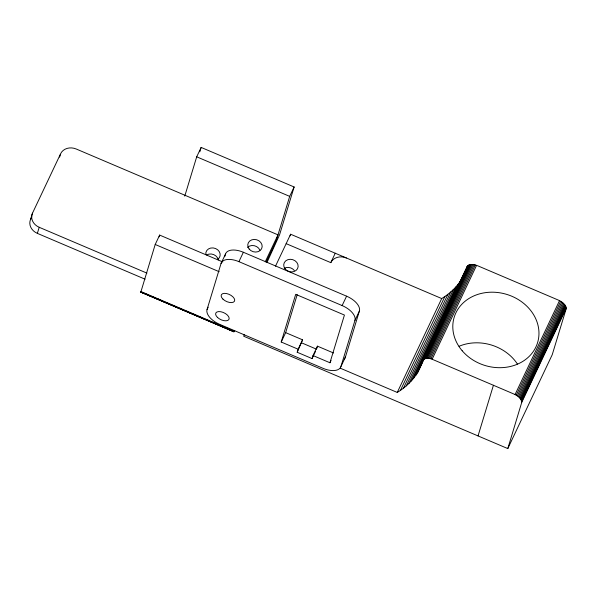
<?xml version="1.0" encoding="UTF-8"?>
<svg xmlns="http://www.w3.org/2000/svg" width="596" height="596" viewBox="0 0 596 596"><rect width="100%" height="100%" fill="white"/><g stroke="black" fill="none" stroke-linecap="round" stroke-linejoin="round"><path stroke-width="0.89" d="M234.735 330.497L233.908 331.793L140.812 292.129L155.206 244.479L159.654 235.085L222.785 261.949M233.908 331.793L233.908 331.093L140.924 291.533M340.249 368.186L397.271 392.444C404.408 388.07 410.838 382.416 415.628 375.51L467.257 266.3C469.849 263.238 474.595 264.587 477.806 265.823L558.318 300.079C561.819 301.732 566.595 304.623 566.081 309.093L552.239 354.687L507.792 448.579L243.712 336.226L244.204 334.609M466.228 269.556L467.257 266.3M507.792 448.579L521.761 402.293L566.2 308.4M145.074 279.196L37.362 233.371A12.151 10.363 16.9 0 1 30.649 219.231L32.497 213.152L60.65 153.664A12.151 10.363 16.9 0 1 76.258 149.022L277.997 234.854L265.25 261.786M59.6 157.135L60.39 154.535M37.362 233.371L39.209 227.292A12.151 10.363 16.9 0 1 32.497 213.152M159.125 236.835L159.654 235.085M184.76 196.121L196.702 156.815L201.15 147.421L294.133 186.98L279.561 234.817L267.075 262.262M199.809 151.809L201.15 147.421M207.043 309.548L221.041 263.477L225.489 254.082A16.71 8.664 25.3 0 1 243.369 252.257L346.581 296.175A16.71 8.664 25.3 0 1 359.388 311.052L345.389 357.123L340.942 366.518A16.71 8.664 25.3 0 1 323.062 368.343L219.85 324.433A16.71 8.664 25.3 0 1 207.043 309.548L208.153 307.201M224.677 256.742L225.489 254.082M294.133 186.98L289.686 196.375L276.149 240.926L266.196 261.972M290.125 235.845L290.617 234.228L441.71 298.551C449.324 293.873 456.186 287.764 460.991 280.187M315.426 351.543L312.088 358.591L297.21 352.258L298.134 349.219L281.215 342.022L295.705 294.327L344.428 315.06L329.938 362.755L313.012 355.551L317.459 346.157L333.536 352.996M281.215 342.022L285.655 332.628L297.195 294.655M297.21 352.258L302.582 339.832L285.655 332.628M312.088 358.591L313.012 355.551M317.459 346.157L316.536 349.196L301.658 342.864M340.942 366.518L354.94 320.447L359.388 311.052M478.037 435.922L493.421 385.269L432.145 359.246C420.113 353.57 421.603 369.751 415.628 375.51M30.649 219.231L31.841 216.713M221.041 263.477A16.71 8.664 25.3 0 1 238.921 261.651L243.369 252.257M275.494 266.189L290.617 234.228M286.162 243.652L330.795 262.642L335.25 253.218M298.134 349.219L302.582 339.832M354.94 320.447A16.71 8.664 25.3 0 0 342.134 305.569L346.581 296.175M329.938 362.755L331.048 360.401M397.271 392.444L441.71 298.551M400.452 390.38L444.899 296.488M403.455 388.197L447.901 294.305M406.271 385.888L450.718 291.995M408.901 383.466L453.347 289.574M411.337 380.926L455.784 287.034M413.579 378.274L458.026 284.381M423.249 359.649L467.689 265.756M417.468 372.649L423.026 360.908M423.83 359.187L468.27 265.295M419.115 369.676L422.937 361.578M424.546 358.822L468.985 264.929M425.388 358.561L469.827 264.661M426.341 358.405L470.78 264.505M427.392 358.352L471.831 264.46M428.517 358.42L472.956 264.52M429.694 358.591L474.133 264.691M430.908 358.866L475.347 264.967M432.145 359.246L476.584 265.347M521.761 402.293C521.552 398.59 518.043 396.161 515.078 394.53L559.517 300.637M516.233 395.17L560.672 301.271M517.321 395.871L561.76 301.971M518.319 396.631L562.758 302.731M519.22 397.428L563.66 303.528M520.003 398.247L564.442 304.355M520.651 399.089L565.09 305.197M521.157 399.931L565.604 306.031M521.515 400.75L565.962 306.858M521.716 401.548L566.163 307.648M141.476 291.437L140.842 292.249M196.702 156.815L289.686 196.375M238.921 261.651L342.134 305.569M155.206 244.479L219.186 271.702M39.209 227.292L146.921 273.124M156.599 298.358L158.305 299.08M140.842 291.891L233.826 331.458M141.058 292.092L234.042 331.652M140.812 292.129L233.796 331.696M493.421 385.269L515.078 394.53M284.255 268.282A7.301 6.228 16.9 0 1 294.327 270.495M330.795 262.642A12.151 10.363 16.9 0 1 346.395 258.001M459.091 346.261A43.597 37.175 16.9 0 1 517.417 364.037M345.389 357.123A16.71 8.664 25.3 0 1 344.212 359.068M247.534 247.4A7.301 6.228 16.9 0 1 259.871 250.111M206.618 255.021A7.301 6.228 16.9 0 1 218.27 259.878M205.851 254.611A7.301 6.228 16.9 0 1 215.596 248.539A7.301 6.228 16.9 0 1 217.503 259.469M285.074 268.841A7.301 6.228 16.9 0 0 297.516 268.714A7.301 6.228 16.9 0 0 290.207 259.29A7.301 6.228 16.9 0 0 285.074 268.841M462.183 350.761A43.597 37.175 16.9 0 0 535.99 346.812A43.597 37.175 16.9 0 0 489.472 292.256A43.597 37.175 16.9 0 0 462.183 350.761M222.956 299.132A7.301 3.785 25.3 0 0 234.422 301.285A7.301 3.785 25.3 0 0 226.383 293.515A7.301 3.785 25.3 0 0 222.956 299.132M217.421 317.355A7.301 3.785 25.3 0 0 228.886 319.508A7.301 3.785 25.3 0 0 220.848 311.738A7.301 3.785 25.3 0 0 217.421 317.355M249.113 248.972A7.301 6.228 16.9 0 0 261.547 248.837A7.301 6.228 16.9 0 0 254.246 239.421A7.301 6.228 16.9 0 0 249.113 248.972"/></g></svg>
